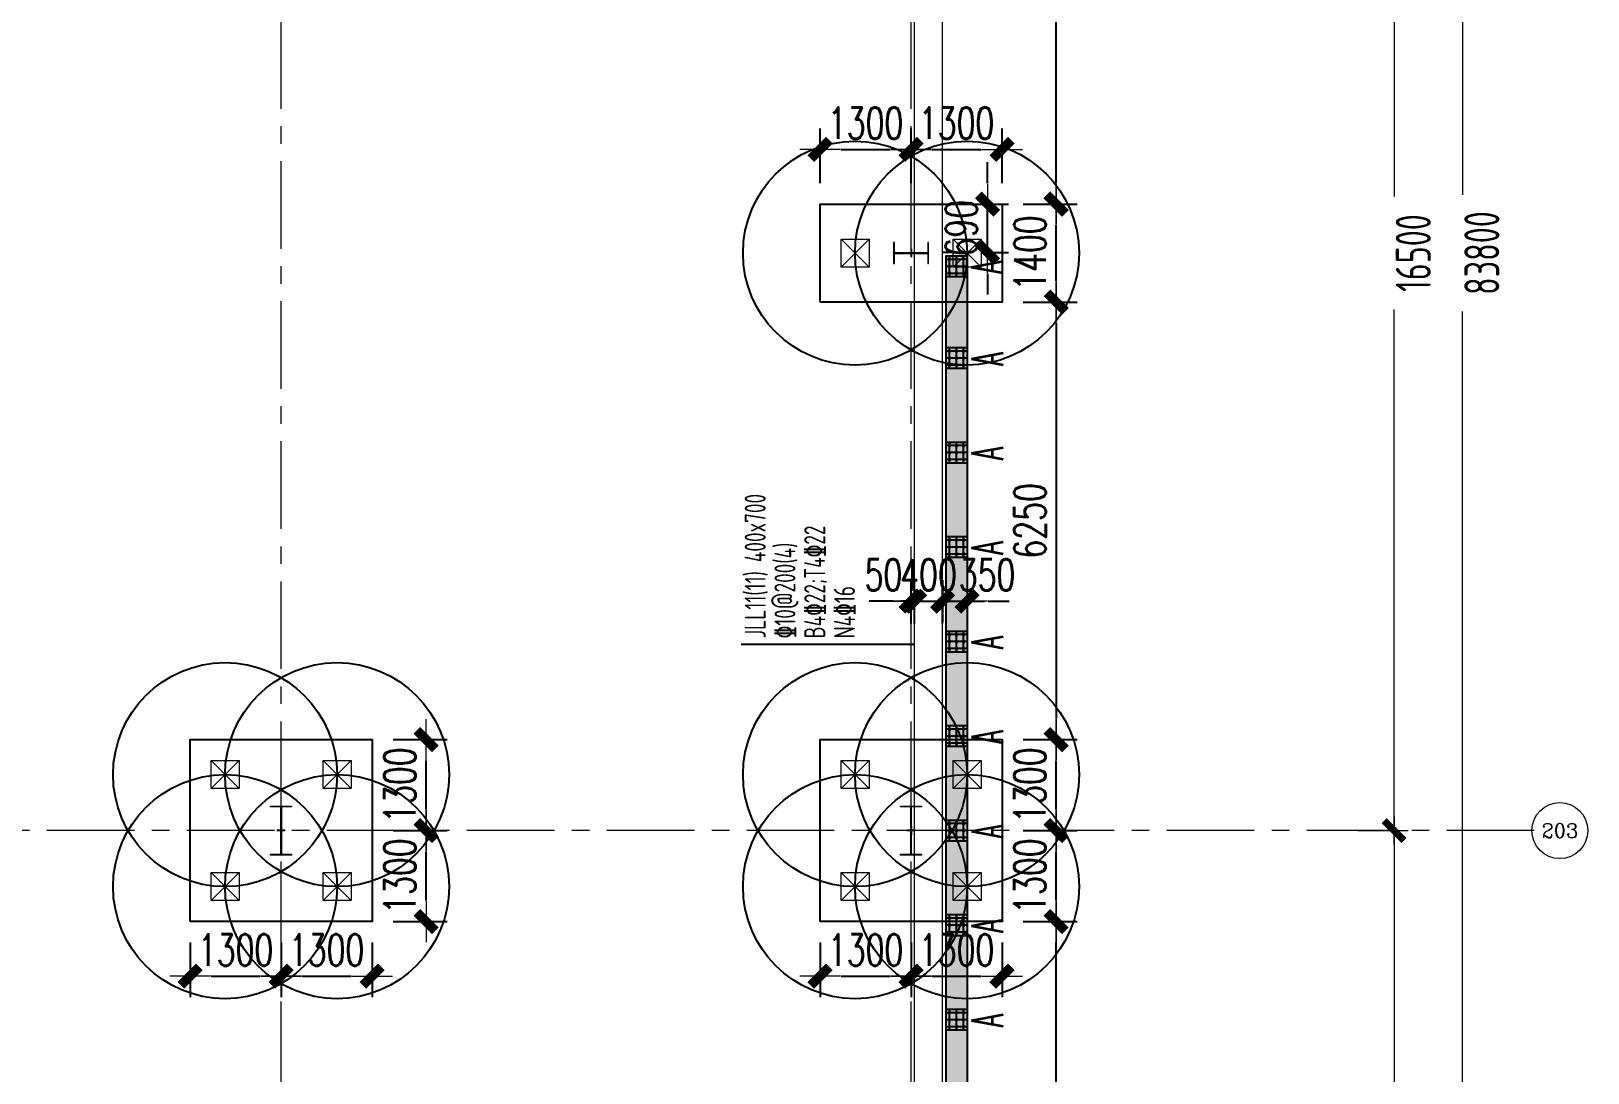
# Model space of a CAD drawing. Extents: x -1201378 to 2367219, y -619313 to 244905.
# Drawn here: x -96329 to -74089, y -34558 to -19678 of the extents above; entities that cross this region are included whole.
import ezdxf
from ezdxf.enums import TextEntityAlignment as Align

# ---------------------------------------------------------------- set-up
doc = ezdxf.new("R2010")
doc.units = 0
doc.header["$LTSCALE"] = 1000
doc.linetypes.add('CENTER', pattern=[2, 1.25, -0.25, 0.25, -0.25])
doc.layers.get('0').update_dxf_attribs({"linetype": 'CONTINUOUS'})
doc.layers.get('Defpoints').update_dxf_attribs({"linetype": 'CONTINUOUS'})
for name, color, linetype in [('2钢材断面', 2, 'CONTINUOUS'), ('30预埋件', 30, 'CONTINUOUS'), ('40钢材投影', 40, 'CONTINUOUS'), ('ALT_CEN-0-30', 1, 'CENTER'), ('S-DOTE1', 140, 'CENTER'), ('S-HATCH1-W', 252, 'CONTINUOUS'), ('S-SKL-H', 151, 'CONTINUOUS'), ('S-SS', 111, 'CONTINUOUS'), ('结构轮廓线', 1, 'CONTINUOUS')]:
    doc.layers.add(name, color=color, linetype=linetype)
doc.layers.add('A-云线2', color=3, linetype='CONTINUOUS', plot=False)
for name, color, linetype, lineweight in [('S-axis', 111, 'CONTINUOUS', 0), ('S-bkl', 4, 'CONTINUOUS', 0), ('S-col', 2, 'CONTINUOUS', 0), ('S-dim', 81, 'CONTINUOUS', 0), ('S-dote', 5, 'CENTER', 0), ('S-zhuang', 1, 'CONTINUOUS', 0)]:
    doc.layers.add(name, color=color, linetype=linetype, lineweight=lineweight)
doc.styles.add('_TCH_AXIS', font='COMPLEX', dxfattribs={"bigfont": 'GBCBIG'})
doc.styles.add('DHTEXT-1', font='romans.shx', dxfattribs={"width": 0.7, "bigfont": 'chinese.shx'})
doc.styles.add('SS1', font='tj-romans1.shx', dxfattribs={"width": 0.7, "bigfont": 'tj-hztxt1.shx'})
doc.styles.add('TSSD_Dimension', font='tssdeng.shx', dxfattribs={"width": 0.7, "bigfont": 'hztxt.shx'})
doc.styles.add('样式 1', font='yjkeng.shx', dxfattribs={"width": 0.7, "height": 300, "bigfont": 'yjkchn.shx'})
doc.dimstyles.new('S-150-ARCHI', dxfattribs={"dimscale": 150, "dimtxt": 3, "dimasz": 2, "dimexe": 2, "dimexo": 2, "dimgap": 1, "dimtad": 1, "dimdec": 0, "dimzin": 0, "dimdsep": 46, "dimtxsty": 'SS1', "dimblk1": 'TT', "dimblk2": 'TT', "dimsah": 1, "dimcen": 1, "dimclrd": 256, "dimclre": 256, "dimclrt": 256, "dimadec": 0, "dimazin": 0, "dimtfac": 1, "dimtdec": 0, "dimtix": 1, "dimtmove": 2, "dimatfit": 0, "dimldrblk": 'TT', "dimfxl": 2, "dimtolj": 1, "dimtzin": 0, "dimarcsym": 0})
doc.dimstyles.new('TSSD_200_200', dxfattribs={"dimtxt": 500, "dimasz": 200, "dimexe": 200, "dimexo": 500, "dimgap": 200, "dimtad": 1, "dimdec": 0, "dimzin": 0, "dimdsep": 46, "dimtxsty": 'TSSD_Dimension', "dimblk": 'ARCHTICK', "dimcen": 0, "dimdle": 200, "dimclrt": 7, "dimadec": 0, "dimazin": 0, "dimtfac": 1, "dimtdec": 0, "dimtix": 1, "dimtmove": 2, "dimatfit": 3, "dimfxl": 1, "dimtolj": 1, "dimtzin": 0, "dimarcsym": 0})

# ---------------------------------------------------------------- blocks, each defined once
blk = doc.blocks.new('_ArchTick')
at = {"color": 0, "linetype": 'ByBlock', "const_width": 0.5}
blk.add_lwpolyline([(-0.71, -0.71), (0.71, 0.71)], dxfattribs=at)
blk = doc.blocks.new('*D88')
at = {"layer": 'Defpoints', "color": 0, "transparency": 16777216}
for p in [(-77874, -214598), (-77874, -231098), (-76858, -231098)]:
    blk.add_point(p, dxfattribs=at)
at = {"layer": 'S-axis', "color": 0, "lineweight": -2, "transparency": 16777216}
for p, q in [((-77374, -214598), (-76658, -214598)), ((-76858, -214398), (-76858, -222042)), ((-76858, -231298), (-76858, -223654)), ((-77374, -231098), (-76658, -231098))]:
    blk.add_line(p, q, dxfattribs=at)
at = {"layer": 'S-axis', "color": 0, "lineweight": -2, "transparency": 16777216, "xscale": 200, "yscale": 200, "zscale": 200}
for p, rotation in [((-76858, -214598), 90), ((-76858, -231098), 270)]:
    blk.add_blockref('_ArchTick', p, dxfattribs=dict(at, rotation=rotation))
at = {"layer": 'S-axis', "color": 7, "transparency": 16777216, "insert": (-76583, -222848), "char_height": 500, "attachment_point": 5, "rotation": 90, "style": 'TSSD_Dimension'}
blk.add_mtext('\\A1;16500', dxfattribs=at)
blk = doc.blocks.new('*D89')
at = {"layer": 'Defpoints', "color": 0, "transparency": 16777216}
for p in [(-77874, -231098), (-77874, -247598), (-76858, -247598)]:
    blk.add_point(p, dxfattribs=at)
at = {"layer": 'S-axis', "color": 0, "lineweight": -2, "transparency": 16777216}
for p, q in [((-76858, -230898), (-76858, -238542)), ((-77374, -231098), (-76658, -231098)), ((-76858, -247798), (-76858, -240154)), ((-77374, -247598), (-76658, -247598))]:
    blk.add_line(p, q, dxfattribs=at)
at = {"layer": 'S-axis', "color": 0, "lineweight": -2, "transparency": 16777216, "xscale": 200, "yscale": 200, "zscale": 200}
for p, rotation in [((-76858, -231098), 90), ((-76858, -247598), 270)]:
    blk.add_blockref('_ArchTick', p, dxfattribs=dict(at, rotation=rotation))
at = {"layer": 'S-axis', "color": 7, "transparency": 16777216, "insert": (-76583, -239348), "char_height": 500, "attachment_point": 5, "rotation": 90, "style": 'TSSD_Dimension'}
blk.add_mtext('\\A1;16500', dxfattribs=at)
blk = doc.blocks.new('*D113')
at = {"layer": 'Defpoints', "color": 0, "transparency": 16777216}
for p in [(-77774, -180948), (-77774, -264748), (-75879, -264748)]:
    blk.add_point(p, dxfattribs=at)
at = {"layer": 'S-axis', "color": 0, "lineweight": -2, "transparency": 16777216}
for p, q in [((-75879, -180748), (-75879, -222015)), ((-77274, -180948), (-75679, -180948)), ((-75879, -264948), (-75879, -223681)), ((-77274, -264748), (-75679, -264748))]:
    blk.add_line(p, q, dxfattribs=at)
at = {"layer": 'S-axis', "color": 0, "lineweight": -2, "transparency": 16777216, "xscale": 200, "yscale": 200, "zscale": 200}
for p, rotation in [((-75879, -180948), 90), ((-75879, -264748), 270)]:
    blk.add_blockref('_ArchTick', p, dxfattribs=dict(at, rotation=rotation))
at = {"layer": 'S-axis', "color": 7, "transparency": 16777216, "insert": (-75604, -222848), "char_height": 500, "attachment_point": 5, "rotation": 90, "style": 'TSSD_Dimension'}
blk.add_mtext('\\A1;83800', dxfattribs=at)
blk = doc.blocks.new('nt66')
at = {"layer": 'S-col'}
blk.add_lwpolyline([(-195790, 766820), (-195490, 766820), (-195490, 766808), (-195636, 766808), (-195636, 766132), (-195490, 766132), (-195490, 766120), (-195790, 766120), (-195790, 766132), (-195644, 766132), (-195644, 766808), (-195790, 766808)], close=True, dxfattribs=at)
blk = doc.blocks.new('33333')
for p in [(57786, -93400), (66786, -93400)]:
    blk.add_blockref('nt66', p)
blk = doc.blocks.new('S-ZHUANG-400')
at = {"layer": 'S-zhuang'}
for p, q in [((200, -200), (-200, 200)), ((-200, -200), (200, 200))]:
    blk.add_line(p, q, dxfattribs=at)
blk.add_lwpolyline([(-200, 200), (200, 200), (200, -200), (-200, -200)], close=True, dxfattribs=at)
blk = doc.blocks.new('CT4')
at = {"layer": 'Defpoints'}
for centre in [(-100831, -168442), (-99231, -168442), (-100831, -170042), (-99231, -170042)]:
    blk.add_circle(centre, 1600, dxfattribs=at)
at = {"layer": 'S-DOTE1', "ltscale": 0.25}
for p, q in [((-99971, -169242), (-100091, -169242)), ((-100031, -169182), (-100031, -169302))]:
    blk.add_line(p, q, dxfattribs=at)
at = {"layer": 'S-HATCH1-W'}
blk.add_lwpolyline([(-101331, -170542), (-101331, -167942), (-98731, -167942), (-98731, -170542)], close=True, dxfattribs=at)
at = {"layer": 'S-zhuang', "rotation": 90.00000000000001}
for p in [(-100831, -168442), (-99231, -168442), (-100831, -170042), (-99231, -170042)]:
    blk.add_blockref('S-ZHUANG-400', p, dxfattribs=at)
blk = doc.blocks.new('CT2')
at = {"layer": 'Defpoints'}
for centre in [(-193625, -186366), (-193625, -187966)]:
    blk.add_circle(centre, 1600, dxfattribs=at)
at = {"layer": 'S-DOTE1', "ltscale": 0.25}
for p, q in [((-193565, -187166), (-193685, -187166)), ((-193625, -187226), (-193625, -187106))]:
    blk.add_line(p, q, dxfattribs=at)
at = {"layer": 'S-HATCH1-W'}
blk.add_lwpolyline([(-194325, -185866), (-192925, -185866), (-192925, -188466), (-194325, -188466)], close=True, dxfattribs=at)
at = {"layer": 'S-zhuang'}
for p in [(-193625, -186366), (-193625, -187966)]:
    blk.add_blockref('S-ZHUANG-400', p, dxfattribs=at)
blk = doc.blocks.new('TT')
blk.add_line((-0.969, 0), (0.969, 0))
at = {"const_width": 0.45}
blk.add_lwpolyline([(-0.442, -0.442), (0.442, 0.442)], dxfattribs=at)
blk = doc.blocks.new('*D2253')
at = {"layer": 'Defpoints', "color": 0, "transparency": 16777216}
for p in [(-94058, -32398), (-92758, -32398), (-92758, -33177)]:
    blk.add_point(p, dxfattribs=at)
at = {"layer": 'S-dim', "lineweight": -2, "transparency": 16777216}
for p, q in [((-94058, -32698), (-94058, -33477)), ((-92758, -32698), (-92758, -33477)), ((-93758, -33177), (-93058, -33177))]:
    blk.add_line(p, q, dxfattribs=at)
at = {"layer": 'S-dim', "lineweight": -2, "transparency": 16777216, "xscale": 300, "yscale": 300, "zscale": 300, "rotation": 180}
blk.add_blockref('TT', (-94058, -33177), dxfattribs=at)
at = {"layer": 'S-dim', "lineweight": -2, "transparency": 16777216, "xscale": 300, "yscale": 300, "zscale": 300}
blk.add_blockref('TT', (-92758, -33177), dxfattribs=at)
at = {"layer": 'S-dim', "transparency": 16777216, "insert": (-93408, -32802), "char_height": 450, "attachment_point": 5, "style": 'SS1'}
blk.add_mtext('\\A1;1300', dxfattribs=at)
blk = doc.blocks.new('*D2254')
at = {"layer": 'Defpoints', "color": 0, "transparency": 16777216}
for p in [(-92758, -32398), (-91458, -32398), (-91458, -33177)]:
    blk.add_point(p, dxfattribs=at)
at = {"layer": 'S-dim', "lineweight": -2, "transparency": 16777216}
for p, q in [((-92758, -32698), (-92758, -33477)), ((-91458, -32698), (-91458, -33477)), ((-92458, -33177), (-91758, -33177))]:
    blk.add_line(p, q, dxfattribs=at)
at = {"layer": 'S-dim', "lineweight": -2, "transparency": 16777216, "xscale": 300, "yscale": 300, "zscale": 300, "rotation": 180}
blk.add_blockref('TT', (-92758, -33177), dxfattribs=at)
at = {"layer": 'S-dim', "lineweight": -2, "transparency": 16777216, "xscale": 300, "yscale": 300, "zscale": 300}
blk.add_blockref('TT', (-91458, -33177), dxfattribs=at)
at = {"layer": 'S-dim', "transparency": 16777216, "insert": (-92108, -32802), "char_height": 450, "attachment_point": 5, "style": 'SS1'}
blk.add_mtext('\\A1;1300', dxfattribs=at)
blk = doc.blocks.new('*D2255')
at = {"layer": 'Defpoints', "color": 0, "transparency": 16777216}
for p in [(-91458, -31098), (-90687, -31098), (-91458, -32398)]:
    blk.add_point(p, dxfattribs=at)
at = {"layer": 'S-dim', "lineweight": -2, "transparency": 16777216}
for p, q in [((-91158, -31098), (-90387, -31098)), ((-90687, -32098), (-90687, -31398)), ((-91158, -32398), (-90387, -32398))]:
    blk.add_line(p, q, dxfattribs=at)
at = {"layer": 'S-dim', "lineweight": -2, "transparency": 16777216, "xscale": 300, "yscale": 300, "zscale": 300}
for p, rotation in [((-90687, -31098), 90), ((-90687, -32398), 270)]:
    blk.add_blockref('TT', p, dxfattribs=dict(at, rotation=rotation))
at = {"layer": 'S-dim', "transparency": 16777216, "insert": (-91062, -31748), "char_height": 450, "attachment_point": 5, "rotation": 90, "style": 'SS1'}
blk.add_mtext('\\A1;1300', dxfattribs=at)
blk = doc.blocks.new('*D2256')
at = {"layer": 'Defpoints', "color": 0, "transparency": 16777216}
for p in [(-91458, -29798), (-90687, -29798), (-91458, -31098)]:
    blk.add_point(p, dxfattribs=at)
at = {"layer": 'S-dim', "lineweight": -2, "transparency": 16777216}
for p, q in [((-91158, -29798), (-90387, -29798)), ((-90687, -30798), (-90687, -30098)), ((-91158, -31098), (-90387, -31098))]:
    blk.add_line(p, q, dxfattribs=at)
at = {"layer": 'S-dim', "lineweight": -2, "transparency": 16777216, "xscale": 300, "yscale": 300, "zscale": 300}
for p, rotation in [((-90687, -29798), 90), ((-90687, -31098), 270)]:
    blk.add_blockref('TT', p, dxfattribs=dict(at, rotation=rotation))
at = {"layer": 'S-dim', "transparency": 16777216, "insert": (-91062, -30448), "char_height": 450, "attachment_point": 5, "rotation": 90, "style": 'SS1'}
blk.add_mtext('\\A1;1300', dxfattribs=at)
blk = doc.blocks.new('*D2245')
at = {"layer": 'Defpoints', "color": 0, "transparency": 16777216}
for p in [(-85058, -32398), (-83758, -32398), (-83758, -33177)]:
    blk.add_point(p, dxfattribs=at)
at = {"layer": 'S-dim', "lineweight": -2, "transparency": 16777216}
for p, q in [((-85058, -32698), (-85058, -33477)), ((-83758, -32698), (-83758, -33477)), ((-84758, -33177), (-84058, -33177))]:
    blk.add_line(p, q, dxfattribs=at)
at = {"layer": 'S-dim', "lineweight": -2, "transparency": 16777216, "xscale": 300, "yscale": 300, "zscale": 300, "rotation": 180}
blk.add_blockref('TT', (-85058, -33177), dxfattribs=at)
at = {"layer": 'S-dim', "lineweight": -2, "transparency": 16777216, "xscale": 300, "yscale": 300, "zscale": 300}
blk.add_blockref('TT', (-83758, -33177), dxfattribs=at)
at = {"layer": 'S-dim', "transparency": 16777216, "insert": (-84408, -32802), "char_height": 450, "attachment_point": 5, "style": 'SS1'}
blk.add_mtext('\\A1;1300', dxfattribs=at)
blk = doc.blocks.new('*D2246')
at = {"layer": 'Defpoints', "color": 0, "transparency": 16777216}
for p in [(-83758, -32398), (-82458, -32398), (-82458, -33177)]:
    blk.add_point(p, dxfattribs=at)
at = {"layer": 'S-dim', "lineweight": -2, "transparency": 16777216}
for p, q in [((-83758, -32698), (-83758, -33477)), ((-82458, -32698), (-82458, -33477)), ((-83458, -33177), (-82758, -33177))]:
    blk.add_line(p, q, dxfattribs=at)
at = {"layer": 'S-dim', "lineweight": -2, "transparency": 16777216, "xscale": 300, "yscale": 300, "zscale": 300, "rotation": 180}
blk.add_blockref('TT', (-83758, -33177), dxfattribs=at)
at = {"layer": 'S-dim', "lineweight": -2, "transparency": 16777216, "xscale": 300, "yscale": 300, "zscale": 300}
blk.add_blockref('TT', (-82458, -33177), dxfattribs=at)
at = {"layer": 'S-dim', "transparency": 16777216, "insert": (-83108, -32802), "char_height": 450, "attachment_point": 5, "style": 'SS1'}
blk.add_mtext('\\A1;1300', dxfattribs=at)
blk = doc.blocks.new('*D2247')
at = {"layer": 'Defpoints', "color": 0, "transparency": 16777216}
for p in [(-82458, -31098), (-81687, -31098), (-82458, -32398)]:
    blk.add_point(p, dxfattribs=at)
at = {"layer": 'S-dim', "lineweight": -2, "transparency": 16777216}
for p, q in [((-82158, -31098), (-81387, -31098)), ((-81687, -32098), (-81687, -31398)), ((-82158, -32398), (-81387, -32398))]:
    blk.add_line(p, q, dxfattribs=at)
at = {"layer": 'S-dim', "lineweight": -2, "transparency": 16777216, "xscale": 300, "yscale": 300, "zscale": 300}
for p, rotation in [((-81687, -31098), 90), ((-81687, -32398), 270)]:
    blk.add_blockref('TT', p, dxfattribs=dict(at, rotation=rotation))
at = {"layer": 'S-dim', "transparency": 16777216, "insert": (-82062, -31748), "char_height": 450, "attachment_point": 5, "rotation": 90, "style": 'SS1'}
blk.add_mtext('\\A1;1300', dxfattribs=at)
blk = doc.blocks.new('*D2248')
at = {"layer": 'Defpoints', "color": 0, "transparency": 16777216}
for p in [(-82458, -29798), (-81687, -29798), (-82458, -31098)]:
    blk.add_point(p, dxfattribs=at)
at = {"layer": 'S-dim', "lineweight": -2, "transparency": 16777216}
for p, q in [((-82158, -29798), (-81387, -29798)), ((-81687, -30798), (-81687, -30098)), ((-82158, -31098), (-81387, -31098))]:
    blk.add_line(p, q, dxfattribs=at)
at = {"layer": 'S-dim', "lineweight": -2, "transparency": 16777216, "xscale": 300, "yscale": 300, "zscale": 300}
for p, rotation in [((-81687, -29798), 90), ((-81687, -31098), 270)]:
    blk.add_blockref('TT', p, dxfattribs=dict(at, rotation=rotation))
at = {"layer": 'S-dim', "transparency": 16777216, "insert": (-82062, -30448), "char_height": 450, "attachment_point": 5, "rotation": 90, "style": 'SS1'}
blk.add_mtext('\\A1;1300', dxfattribs=at)
blk = doc.blocks.new('*D2518')
at = {"layer": 'Defpoints', "color": 0, "transparency": 16777216}
for p in [(-82458, -32398), (-81687, -32398), (-82458, -38648)]:
    blk.add_point(p, dxfattribs=at)
at = {"layer": 'S-dim', "lineweight": -2, "transparency": 16777216}
for p, q in [((-82158, -32398), (-81387, -32398)), ((-81687, -38348), (-81687, -32698)), ((-82158, -38648), (-81387, -38648))]:
    blk.add_line(p, q, dxfattribs=at)
at = {"layer": 'S-dim', "lineweight": -2, "transparency": 16777216, "xscale": 300, "yscale": 300, "zscale": 300}
for p, rotation in [((-81687, -32398), 90), ((-81687, -38648), 270)]:
    blk.add_blockref('TT', p, dxfattribs=dict(at, rotation=rotation))
at = {"layer": 'S-dim', "transparency": 16777216, "insert": (-82062, -35523), "char_height": 450, "attachment_point": 5, "rotation": 90, "style": 'SS1'}
blk.add_mtext('\\A1;6250', dxfattribs=at)
blk = doc.blocks.new('*D2521')
at = {"layer": 'Defpoints', "color": 0, "transparency": 16777216}
for p in [(-82458, -22148), (-81685, -22148), (-82458, -23548)]:
    blk.add_point(p, dxfattribs=at)
at = {"layer": 'S-dim', "lineweight": -2, "transparency": 16777216}
for p, q in [((-82158, -22148), (-81385, -22148)), ((-81685, -23248), (-81685, -22448)), ((-82158, -23548), (-81385, -23548))]:
    blk.add_line(p, q, dxfattribs=at)
at = {"layer": 'S-dim', "lineweight": -2, "transparency": 16777216, "xscale": 300, "yscale": 300, "zscale": 300}
for p, rotation in [((-81685, -22148), 90), ((-81685, -23548), 270)]:
    blk.add_blockref('TT', p, dxfattribs=dict(at, rotation=rotation))
at = {"layer": 'S-dim', "transparency": 16777216, "insert": (-82060, -22848), "char_height": 450, "attachment_point": 5, "rotation": 90, "style": 'SS1'}
blk.add_mtext('\\A1;1400', dxfattribs=at)
blk = doc.blocks.new('*D2522')
at = {"layer": 'Defpoints', "color": 0, "transparency": 16777216}
for p in [(-83758, -21367), (-85058, -22148), (-83758, -22148)]:
    blk.add_point(p, dxfattribs=at)
at = {"layer": 'S-dim', "lineweight": -2, "transparency": 16777216}
for p, q in [((-85058, -21848), (-85058, -21067)), ((-83758, -21848), (-83758, -21067)), ((-84758, -21367), (-84058, -21367))]:
    blk.add_line(p, q, dxfattribs=at)
at = {"layer": 'S-dim', "lineweight": -2, "transparency": 16777216, "xscale": 300, "yscale": 300, "zscale": 300, "rotation": 180}
blk.add_blockref('TT', (-85058, -21367), dxfattribs=at)
at = {"layer": 'S-dim', "lineweight": -2, "transparency": 16777216, "xscale": 300, "yscale": 300, "zscale": 300}
blk.add_blockref('TT', (-83758, -21367), dxfattribs=at)
at = {"layer": 'S-dim', "transparency": 16777216, "insert": (-84408, -20992), "char_height": 450, "attachment_point": 5, "style": 'SS1'}
blk.add_mtext('\\A1;1300', dxfattribs=at)
blk = doc.blocks.new('*D2523')
at = {"layer": 'Defpoints', "color": 0, "transparency": 16777216}
for p in [(-82458, -21367), (-83758, -22148), (-82458, -22148)]:
    blk.add_point(p, dxfattribs=at)
at = {"layer": 'S-dim', "lineweight": -2, "transparency": 16777216}
for p, q in [((-83758, -21848), (-83758, -21067)), ((-82458, -21848), (-82458, -21067)), ((-83458, -21367), (-82758, -21367))]:
    blk.add_line(p, q, dxfattribs=at)
at = {"layer": 'S-dim', "lineweight": -2, "transparency": 16777216, "xscale": 300, "yscale": 300, "zscale": 300, "rotation": 180}
blk.add_blockref('TT', (-83758, -21367), dxfattribs=at)
at = {"layer": 'S-dim', "lineweight": -2, "transparency": 16777216, "xscale": 300, "yscale": 300, "zscale": 300}
blk.add_blockref('TT', (-82458, -21367), dxfattribs=at)
at = {"layer": 'S-dim', "transparency": 16777216, "insert": (-83108, -20992), "char_height": 450, "attachment_point": 5, "style": 'SS1'}
blk.add_mtext('\\A1;1300', dxfattribs=at)
blk = doc.blocks.new('*D2519')
at = {"layer": 'Defpoints', "color": 0, "transparency": 16777216}
for p in [(-82458, -23548), (-82458, -29798), (-81685, -29798)]:
    blk.add_point(p, dxfattribs=at)
at = {"layer": 'S-dim', "lineweight": -2, "transparency": 16777216}
for p, q in [((-82158, -23548), (-81385, -23548)), ((-81685, -23848), (-81685, -29498)), ((-82158, -29798), (-81385, -29798))]:
    blk.add_line(p, q, dxfattribs=at)
at = {"layer": 'S-dim', "lineweight": -2, "transparency": 16777216, "xscale": 300, "yscale": 300, "zscale": 300}
for p, rotation in [((-81685, -23548), 90), ((-81685, -29798), 270)]:
    blk.add_blockref('TT', p, dxfattribs=dict(at, rotation=rotation))
at = {"layer": 'S-dim', "transparency": 16777216, "insert": (-82060, -26673), "char_height": 450, "attachment_point": 5, "rotation": 90, "style": 'SS1'}
blk.add_mtext('\\A1;6250', dxfattribs=at)
blk = doc.blocks.new('*D2520')
at = {"layer": 'Defpoints', "color": 0, "transparency": 16777216}
for p in [(-82458, -15898), (-81687, -15898), (-82458, -22148)]:
    blk.add_point(p, dxfattribs=at)
at = {"layer": 'S-dim', "lineweight": -2, "transparency": 16777216}
for p, q in [((-82158, -15898), (-81387, -15898)), ((-81687, -21848), (-81687, -16198)), ((-82158, -22148), (-81387, -22148))]:
    blk.add_line(p, q, dxfattribs=at)
at = {"layer": 'S-dim', "lineweight": -2, "transparency": 16777216, "xscale": 300, "yscale": 300, "zscale": 300}
for p, rotation in [((-81687, -15898), 90), ((-81687, -22148), 270)]:
    blk.add_blockref('TT', p, dxfattribs=dict(at, rotation=rotation))
at = {"layer": 'S-dim', "transparency": 16777216, "insert": (-82062, -19023), "char_height": 450, "attachment_point": 5, "rotation": 90, "style": 'SS1'}
blk.add_mtext('\\A1;6250', dxfattribs=at)
blk = doc.blocks.new('*D6405')
at = {"layer": 'Defpoints', "color": 0, "transparency": 16777216}
for p in [(-83708, -27820), (-83758, -28441), (-83708, -28441)]:
    blk.add_point(p, dxfattribs=at)
at = {"layer": 'S-dim', "lineweight": -2, "transparency": 16777216}
for p, q in [((-83758, -28141), (-83758, -27520)), ((-83708, -28141), (-83708, -27520)), ((-84058, -27820), (-84358, -27820)), ((-83758, -27820), (-83708, -27820)), ((-83408, -27820), (-83108, -27820))]:
    blk.add_line(p, q, dxfattribs=at)
at = {"layer": 'S-dim', "lineweight": -2, "transparency": 16777216, "xscale": 300, "yscale": 300, "zscale": 300}
blk.add_blockref('TT', (-83758, -27820), dxfattribs=at)
at = {"layer": 'S-dim', "lineweight": -2, "transparency": 16777216, "xscale": 300, "yscale": 300, "zscale": 300, "rotation": 180}
blk.add_blockref('TT', (-83708, -27820), dxfattribs=at)
at = {"layer": 'S-dim', "transparency": 16777216, "insert": (-84152, -27445), "char_height": 450, "attachment_point": 5, "style": 'SS1'}
blk.add_mtext('\\A1;50', dxfattribs=at)
blk = doc.blocks.new('*D6406')
at = {"layer": 'Defpoints', "color": 0, "transparency": 16777216}
for p in [(-83308, -27820), (-83708, -28441), (-83308, -28441)]:
    blk.add_point(p, dxfattribs=at)
at = {"layer": 'S-dim', "lineweight": -2, "transparency": 16777216}
for p, q in [((-83708, -28141), (-83708, -27520)), ((-83308, -28141), (-83308, -27520)), ((-84008, -27820), (-84308, -27820)), ((-83708, -27820), (-83308, -27820)), ((-83008, -27820), (-82708, -27820))]:
    blk.add_line(p, q, dxfattribs=at)
at = {"layer": 'S-dim', "lineweight": -2, "transparency": 16777216, "xscale": 300, "yscale": 300, "zscale": 300}
blk.add_blockref('TT', (-83708, -27820), dxfattribs=at)
at = {"layer": 'S-dim', "lineweight": -2, "transparency": 16777216, "xscale": 300, "yscale": 300, "zscale": 300, "rotation": 180}
blk.add_blockref('TT', (-83308, -27820), dxfattribs=at)
at = {"layer": 'S-dim', "transparency": 16777216, "insert": (-83508, -27445), "char_height": 450, "attachment_point": 5, "style": 'SS1'}
blk.add_mtext('\\A1;400', dxfattribs=at)
blk = doc.blocks.new('*D6549')
at = {"layer": 'Defpoints', "color": 0, "transparency": 16777216}
for p in [(-82958, -22148), (-82666, -22148), (-82958, -22838)]:
    blk.add_point(p, dxfattribs=at)
at = {"layer": 'S-dim', "lineweight": -2, "transparency": 16777216}
for p, q in [((-82666, -21848), (-82666, -21548)), ((-82666, -22838), (-82666, -22148)), ((-82658, -22148), (-82366, -22148)), ((-82658, -22838), (-82366, -22838)), ((-82666, -23138), (-82666, -23438))]:
    blk.add_line(p, q, dxfattribs=at)
at = {"layer": 'S-dim', "lineweight": -2, "transparency": 16777216, "xscale": 300, "yscale": 300, "zscale": 300}
for p, rotation in [((-82666, -22148), 270), ((-82666, -22838), 90)]:
    blk.add_blockref('TT', p, dxfattribs=dict(at, rotation=rotation))
at = {"layer": 'S-dim', "transparency": 16777216, "insert": (-83041, -22493), "char_height": 450, "attachment_point": 5, "rotation": 90, "style": 'SS1'}
blk.add_mtext('\\A1;690', dxfattribs=at)
blk = doc.blocks.new('*D6550')
at = {"layer": 'Defpoints', "color": 0, "transparency": 16777216}
for p in [(-83308, -27220), (-82958, -27220), (-82958, -27820)]:
    blk.add_point(p, dxfattribs=at)
at = {"layer": 'S-dim', "lineweight": -2, "transparency": 16777216}
for p, q in [((-83308, -27520), (-83308, -28120)), ((-82958, -27520), (-82958, -28120)), ((-83608, -27820), (-83908, -27820)), ((-83308, -27820), (-82958, -27820)), ((-82658, -27820), (-82358, -27820))]:
    blk.add_line(p, q, dxfattribs=at)
at = {"layer": 'S-dim', "lineweight": -2, "transparency": 16777216, "xscale": 300, "yscale": 300, "zscale": 300}
blk.add_blockref('TT', (-83308, -27820), dxfattribs=at)
at = {"layer": 'S-dim', "lineweight": -2, "transparency": 16777216, "xscale": 300, "yscale": 300, "zscale": 300, "rotation": 180}
blk.add_blockref('TT', (-82958, -27820), dxfattribs=at)
at = {"layer": 'S-dim', "transparency": 16777216, "insert": (-82672, -27445), "char_height": 450, "attachment_point": 5, "style": 'SS1'}
blk.add_mtext('\\A1;350', dxfattribs=at)
blk = doc.blocks.new('2号一层翻口')
at = {"layer": '结构轮廓线', "color": 1, "ltscale": 500}
for q in [(-83308, 477162), (-82958, 453892)]:
    blk.add_line((-82958, 477162), q, dxfattribs=at)
blk = doc.blocks.new('20250903183753')
at = {"layer": '2钢材断面'}
for p, q in [((150, 0), (-150, 0)), ((-150, 0), (-150, -300)), ((150, -300), (150, 0)), ((-150, -300), (150, -300))]:
    blk.add_line(p, q, dxfattribs=at)
at = {"layer": '40钢材投影'}
for centre, radius in [((-100, -50), 12), ((-100, -150), 12), ((-100, -50), 6), ((-100, -150), 6), ((0, -50), 12), ((0, -150), 12), ((0, -50), 6), ((0, -150), 6), ((100, -50), 12), ((100, -150), 12), ((100, -50), 6), ((100, -150), 6), ((-100, -250), 12), ((-100, -250), 6), ((0, -250), 12), ((0, -250), 6), ((100, -251), 12), ((100, -251), 6)]:
    blk.add_circle(centre, radius, dxfattribs=at)
at = {"layer": 'ALT_CEN-0-30', "ltscale": 20}
for p, q in [((-100, 0), (-100, -300)), ((0, 0), (0, -300)), ((100, 0), (100, -300)), ((-150, -50), (150, -50)), ((-150, -150), (150, -150)), ((-150, -250), (150, -250))]:
    blk.add_line(p, q, dxfattribs=at)
blk = doc.blocks.new('20250903183821')
at = {"ltscale": 50}
blk.add_blockref('20250903183753', (0, 0), dxfattribs=at)
at = {"layer": '30预埋件', "style": 'DHTEXT-1', "text_generation_flag": 6, "width": 0.55}
blk.add_attdef('B', (-105, 65), '', height=450, rotation=180, dxfattribs=at)
blk = doc.blocks.new('20250904082940')
at = {"ltscale": 500}
ref = blk.add_blockref('20250903183821', (0, -20), dxfattribs=dict(at, xscale=-1))
ref.add_attrib('B', 'A', (105, 495), dxfattribs={"layer": '30预埋件', "height": 450, "style": 'DHTEXT-1', "text_generation_flag": 6, "width": 0.55})
blk = doc.blocks.new('2#轴网')
at = {"layer": 'S-axis'}
blk.add_circle((-74489.2, -231097), 400, dxfattribs=at)
at = {"layer": 'S-dote'}
for p, q in [((-92758.5, -270787), (-92758.5, -175298.2)), ((-83758.5, -270787), (-83758.5, -175298.2)), ((-74854.3, -231098.2), (-251154.3, -231098.2))]:
    blk.add_line(p, q, dxfattribs=at)
at = {"layer": 'S-axis', "style": '_TCH_AXIS'}
blk.add_text('203', height=202.97, dxfattribs=at).set_placement((-74750.1, -231198.5), (-74228.2, -231198.5), align=Align.FIT)
at = {"layer": 'S-axis'}
for base, p1, p2, picture, middle in [((-75878.8, -264748.2), (-77774.3, -180948.2), (-77774.3, -264748.2), '*D113', (-75603.8, -222848.2)), ((-76858.5, -231098.2), (-77874.3, -214598.2), (-77874.3, -231098.2), '*D88', (-76583.5, -222848.2)), ((-76858.5, -247598.2), (-77874.3, -231098.2), (-77874.3, -247598.2), '*D89', (-76583.5, -239348.2))]:
    dim = blk.add_linear_dim(base=base, p1=p1, p2=p2, angle=270, dimstyle='TSSD_200_200', dxfattribs=at)
    dim.commit()
    dim.dimension.update_dxf_attribs({"geometry": picture, "text_midpoint": middle, "dimtype": 161})

msp = doc.modelspace()

# ---------------------------------------------------------------- hatches: boundary and pattern name
at = {"layer": 'S-HATCH1-W'}
h = msp.add_hatch(dxfattribs=at)
h.set_pattern_fill('HONEY', color=256, scale=20)
h.set_pattern_definition([(0, (0, 192870), (95.25, 54.992613), [63.5, -127]), (120, (0, 192870), (-95.25, 54.992613), [63.5, -127]), (60, (0, 192870), (2e-07, 109.985226), [-127, 63.5])])
h.paths.add_polyline_path([(-82958.5, -22888.2), (-83258.5, -22888.2), (-83258.5, -46058.2), (-82958.5, -46058.2)])

# ---------------------------------------------------------------- linework, layer by layer
at = {"layer": 'S-bkl'}
msp.add_line((-83708.5, -63760.2), (-83708.5, 18401.8), dxfattribs=at)
msp.add_lwpolyline([(-83308.5, -63760.2), (-83308.5, 18401.8)], dxfattribs=at)
at = {"layer": 'S-col'}
msp.add_lwpolyline([(-83508.5, -22998.2), (-83508.5, -22698.2), (-83520.5, -22698.2), (-83520.5, -22844.2), (-83996.5, -22844.2), (-83996.5, -22698.2), (-84008.5, -22698.2), (-84008.5, -22998.2), (-83996.5, -22998.2), (-83996.5, -22852.2), (-83520.5, -22852.2), (-83520.5, -22998.2)], close=True, dxfattribs=at)
at = {"layer": 'S-HATCH1-W'}
msp.add_lwpolyline([(-82958.5, -46058.2), (-83258.5, -46058.2), (-83258.5, -22888.2), (-82958.5, -22888.2)], close=True, dxfattribs=at)
at = {"layer": 'S-SKL-H'}
msp.add_line((-83708.5, -28438.6), (-86183.4, -28438.6), dxfattribs=at)

# ---------------------------------------------------------------- block references
at = {"layer": 'A-云线2', "ltscale": 10, "rotation": 270}
for p in [(-82938.5, -23038.2), (-82938.5, -24348.2), (-82938.5, -25698.2), (-82938.5, -27048.2), (-82938.5, -28398.2), (-82938.5, -29748.2), (-82938.5, -31098.2), (-82938.5, -32448.2), (-82938.5, -33798.2)]:
    msp.add_blockref('20250904082940', p, dxfattribs=at)
at = {"layer": 'S-axis'}
msp.add_blockref('2#轴网', (0, 200000), dxfattribs=at)
at = {"layer": 'S-col'}
msp.add_blockref('33333', (45095.7, -704168.2), dxfattribs=at)
at = {"layer": 'S-SS'}
msp.add_blockref('2号一层翻口', (0, -500000), dxfattribs=at)
at = {"layer": 'S-zhuang', "rotation": 90}
msp.add_blockref('CT2', (-270924.7, 170776.6), dxfattribs=at)
at = {"layer": 'S-zhuang'}
for p in [(7272.7, 138143.8), (16272.7, 138143.8)]:
    msp.add_blockref('CT4', p, dxfattribs=at)

# ---------------------------------------------------------------- texts
at = {"layer": 'S-SKL-H', "style": '样式 1', "width": 0.7}
for s, p in [('JLL11(11) 400x700', (-85834.6, -28351.5)), ('B4%%13222;T4%%13222', (-84984.6, -28351.5)), ('%%13210@200(4)', (-85409.6, -28351.5)), ('N4%%13216', (-84559.6, -28351.5))]:
    msp.add_text(s, height=300, rotation=90, dxfattribs=at).set_placement(p)

# ---------------------------------------------------------------- dimensions: what is measured, and where the dimension line sits
at = {"layer": 'S-dim'}
for base, p1, p2, picture, middle in [((-81686.9, -15898.2), (-82458.3, -22148.2), (-82458.5, -15898.2), '*D2520', (-82061.9, -19023.2)), ((-82665.6, -22148.2), (-82958.5, -22838.2), (-82958.5, -22148.2), '*D6549', (-83040.6, -22493.2)), ((-81684.5, -22148.2), (-82458.3, -23548.2), (-82458.3, -22148.2), '*D2521', (-82059.5, -22848.2)), ((-81684.5, -29798.2), (-82458.3, -23548.2), (-82458.5, -29798.2), '*D2519', (-82059.5, -26673.2)), ((-90686.9, -29798.2), (-91458.5, -31098.2), (-91458.5, -29798.2), '*D2256', (-91061.9, -30448.2)), ((-81686.9, -29798.2), (-82458.5, -31098.2), (-82458.5, -29798.2), '*D2248', (-82061.9, -30448.2)), ((-90686.9, -31098.2), (-91458.5, -32398.2), (-91458.5, -31098.2), '*D2255', (-91061.9, -31748.2)), ((-81686.9, -31098.2), (-82458.5, -32398.2), (-82458.5, -31098.2), '*D2247', (-82061.9, -31748.2)), ((-81686.9, -32398.2), (-82458.3, -38648.2), (-82458.5, -32398.2), '*D2518', (-82061.9, -35523.2))]:
    dim = msp.add_linear_dim(base=base, p1=p1, p2=p2, angle=90, dimstyle='S-150-ARCHI', dxfattribs=at)
    dim.commit()
    dim.dimension.update_dxf_attribs({"geometry": picture, "text_midpoint": middle})
for base, p1, p2, picture, middle in [((-83758.3, -21367.4), (-85058.3, -22148.2), (-83758.3, -22148.2), '*D2522', (-84408.3, -20992.4)), ((-82458.3, -21367.4), (-83758.3, -22148.2), (-82458.3, -22148.2), '*D2523', (-83108.3, -20992.4)), ((-83308.5, -27819.8), (-83708.5, -28440.7), (-83308.5, -28440.7), '*D6406', (-83508.5, -27444.8)), ((-92758.5, -33176.8), (-94058.5, -32398.2), (-92758.5, -32398.2), '*D2253', (-93408.5, -32801.8)), ((-91458.5, -33176.8), (-92758.5, -32398.2), (-91458.5, -32398.2), '*D2254', (-92108.5, -32801.8)), ((-83758.5, -33176.8), (-85058.5, -32398.2), (-83758.5, -32398.2), '*D2245', (-84408.5, -32801.8)), ((-82458.5, -33176.8), (-83758.5, -32398.2), (-82458.5, -32398.2), '*D2246', (-83108.5, -32801.8))]:
    dim = msp.add_linear_dim(base=base, p1=p1, p2=p2, dimstyle='S-150-ARCHI', dxfattribs=at)
    dim.commit()
    dim.dimension.update_dxf_attribs({"geometry": picture, "text_midpoint": middle})
for base, p1, p2, picture, middle in [((-83708.5, -27819.8), (-83758.5, -28440.7), (-83708.5, -28440.7), '*D6405', (-84152.4, -27444.8)), ((-82958.5, -27819.8), (-83308.5, -27219.8), (-82958.5, -27219.8), '*D6550', (-82671.6, -27444.8))]:
    dim = msp.add_linear_dim(base=base, p1=p1, p2=p2, dimstyle='S-150-ARCHI', dxfattribs=at)
    dim.commit()
    dim.dimension.update_dxf_attribs({"geometry": picture, "text_midpoint": middle, "dimtype": 160})

doc.saveas('drawing.dxf')
